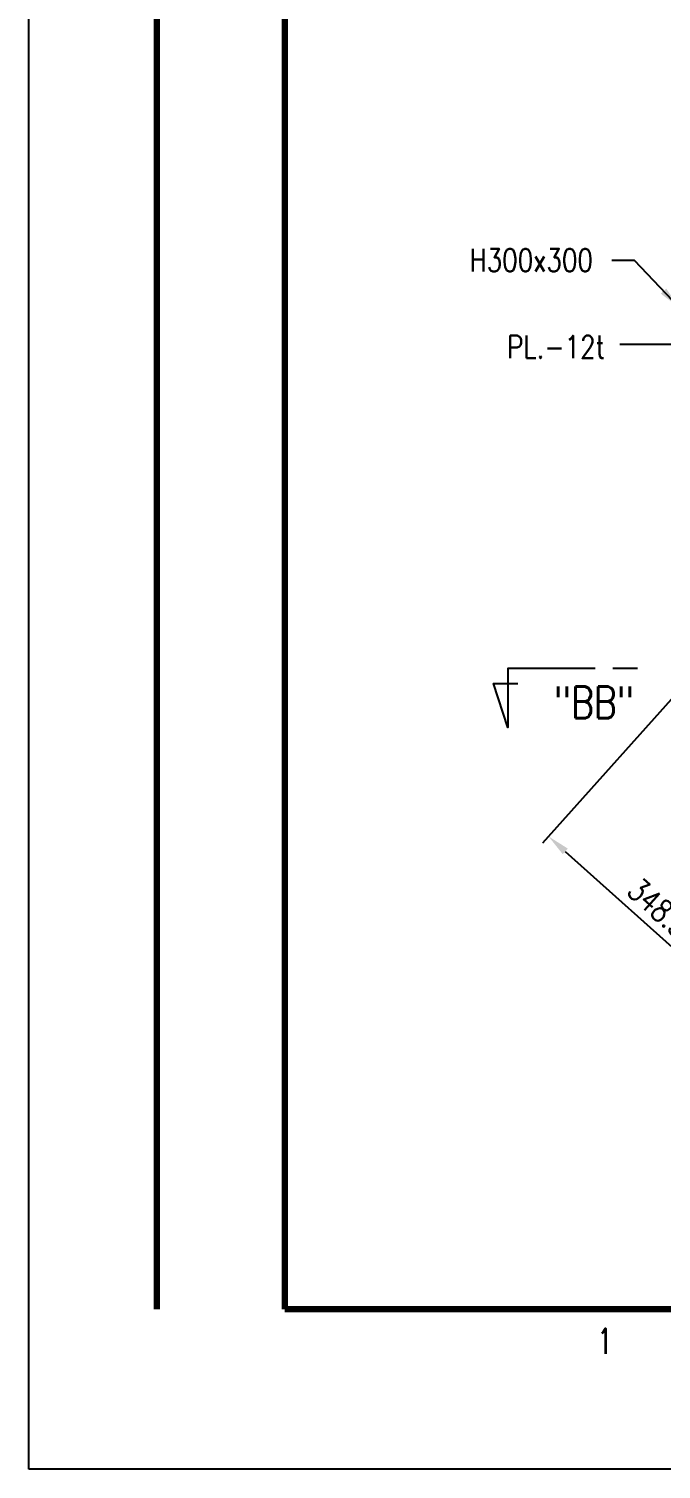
# Model space of a CAD drawing. Header units: millimetres. Extents: x 0 to 232280, y -26939 to 23794.
# Drawn here: x 108861 to 111657, y -26898 to -20530 of the extents above; entities that cross this region are included whole.
import ezdxf
from ezdxf.enums import TextEntityAlignment as Align

# ---------------------------------------------------------------- set-up
doc = ezdxf.new("R2010")
doc.units = ezdxf.units.MM
doc.header["$LTSCALE"] = 30
for name, color, linetype in [('CON-C', 4, 'Continuous'), ('CON-W', 7, 'Continuous'), ('CON-Y', 2, 'Continuous'), ('Dim-W', 7, 'Continuous'), ('STL-OBJT', 7, 'Continuous')]:
    doc.layers.add(name, color=color, linetype=linetype)
doc.styles.add('ROMANS', font='ROMANS.shx', dxfattribs={"width": 0.8})
doc.styles.add('SIMPLEX', font='simplex.shx', dxfattribs={"width": 0.8})
doc.dimstyles.new('DIM40x4', dxfattribs={"dimscale": 40, "dimtxt": 2.5, "dimasz": 2.5, "dimexe": 1, "dimexo": 1, "dimgap": 1, "dimtad": 1, "dimdec": 1, "dimlfac": 0.25, "dimdsep": 46, "dimtxsty": 'SIMPLEX', "dimcen": 2.5, "dimclrd": 7, "dimclre": 7, "dimclrt": 2, "dimadec": 1, "dimazin": 2, "dimtfac": 1, "dimtdec": 1, "dimtmove": 2, "dimatfit": 3, "dimfxl": 1, "dimtfill": 1, "dimtolj": 1, "dimtzin": 0, "dimarcsym": 1})

# ---------------------------------------------------------------- blocks, each defined once
blk = doc.blocks.new('TITLE')
at = {"color": 7}
for p, q in [((0, 0), (0, 594.85)), ((841, 0), (0, 0))]:
    blk.add_line(p, q, dxfattribs=at)
at = {"color": 7, "const_width": 0.707}
for points in [[(14.15, 577.17), (14.15, 17.68)], [(28.29, 17.68), (28.29, 577.52)], [(28.29, 17.68), (823.67, 17.68)]]:
    blk.add_lwpolyline(points, dxfattribs=at)
at = {"color": 7, "style": 'ROMANS', "width": 0.7}
blk.add_text('1', height=2.83, dxfattribs=at).set_placement((63.66, 14.15), align=Align.MIDDLE)
blk = doc.blocks.new('*D4018')
at = {"layer": 'DEFPOINTS', "color": 0, "ltscale": 0.5, "transparency": 16777216}
for p in [(112336, -22785.6), (112471.7, -24722.9), (112196.3, -25030.2)]:
    blk.add_point(p, dxfattribs=at)
at = {"layer": 'Dim-W', "color": 7, "lineweight": -2, "ltscale": 0.5, "transparency": 16777216}
for p, q in [((112309.3, -22815.4), (111131.5, -24129.9)), ((111232.7, -24166.8), (112121.8, -24963.5)), ((112445, -24752.7), (112169.6, -25060))]:
    blk.add_line(p, q, dxfattribs=at)
at = {"layer": 'Dim-W', "color": 7, "ltscale": 0.5, "transparency": 16777216}
for points in [[(111243.8, -24154.4), (111221.6, -24179.2), (111158.2, -24100.1)], [(112133, -24951.1), (112110.7, -24975.9), (112196.3, -25030.2)]]:
    blk.add_solid(points, dxfattribs=at)
at = {"layer": 'Dim-W', "color": 2, "ltscale": 0.5, "transparency": 16777216, "insert": (111647.1, -24417.3), "char_height": 100, "attachment_point": 5, "rotation": 318.13932, "style": 'SIMPLEX', "bg_fill": 3, "box_fill_scale": 1.1, "bg_fill_color": 256, "bg_fill_true_color": 13158600, "bg_fill_transparency": 0}
blk.add_mtext('\\A1;348.5', dxfattribs=at)
blk = doc.blocks.new('SECMARK2')
at = {"layer": 'CON-C'}
blk.add_line((0, 0), (-2.72, 0), dxfattribs=at)
blk.add_lwpolyline([(-4.67, 0), (-14.32, 0), (-14.32, 6.51), (-15.93, 1.64), (-13.23, 1.64)], dxfattribs=at)
at = {"layer": 'CON-C', "style": 'SIMPLEX', "width": 0.8}
blk.add_attdef('TAG', (-12.98, 1.18), '', height=3.5, dxfattribs=at)

msp = doc.modelspace()

# ---------------------------------------------------------------- linework, layer by layer
at = {"layer": 'CON-W'}
msp.add_line((111538.64, -21554.39), (111438.64, -21554.39), dxfattribs=at)
at = {"layer": 'Dim-W', "ltscale": 0.5}
msp.add_line((111473.23, -21923.9), (111956.36, -21923.9), dxfattribs=at)

# ---------------------------------------------------------------- block references
at = {"linetype": 'ByBlock', "xscale": 39.99999999599994, "yscale": 39.99999999599994, "zscale": 39.99999999599994}
msp.add_blockref('TITLE', (108860.97, -26898.29), dxfattribs=at)

# ---------------------------------------------------------------- texts
at = {"layer": 'CON-W', "color": 2, "style": 'SIMPLEX', "width": 0.8}
msp.add_text('H300x300', height=100, dxfattribs=at).set_placement((110809.99, -21602.74))
at = {"layer": 'CON-Y', "style": 'SIMPLEX', "width": 0.8}
msp.add_text('PL.-12t', height=100, dxfattribs=at).set_placement((111191.98, -21986.54), align=Align.CENTER)

# ---------------------------------------------------------------- leaders
at = {"layer": 'STL-OBJT'}
msp.add_leader([(111735.98, -21762.21), (111538.64, -21554.39)], dimstyle='DIM40x4', dxfattribs=at)

# ---------------------------------------------------------------- next in the draw order: dimensions: what is measured, and where the dimension line sits
at = {"layer": 'Dim-W', "ltscale": 0.5}
dim = msp.add_linear_dim(base=(112196.32, -25030.22), p1=(112335.98, -22785.64), p2=(112471.66, -24722.91), angle=318.139324, dimstyle='DIM40x4', dxfattribs=at)
dim.commit()
dim.dimension.update_dxf_attribs({"geometry": '*D4018', "text_midpoint": (111647.09, -24417.26), "dimtype": 160})

# ---------------------------------------------------------------- next in the draw order: block references
at = {"layer": 'CON-W'}
ref = msp.add_blockref('SECMARK2', (111552.26, -23358.93), dxfattribs=dict(at, xscale=-40, yscale=40, zscale=40, rotation=180))
ref.add_attrib('TAG', '"BB"', (111181.96, -23578.17), dxfattribs={"layer": 'CON-C', "height": 140, "style": 'SIMPLEX', "width": 0.8})

doc.saveas('drawing.dxf')
